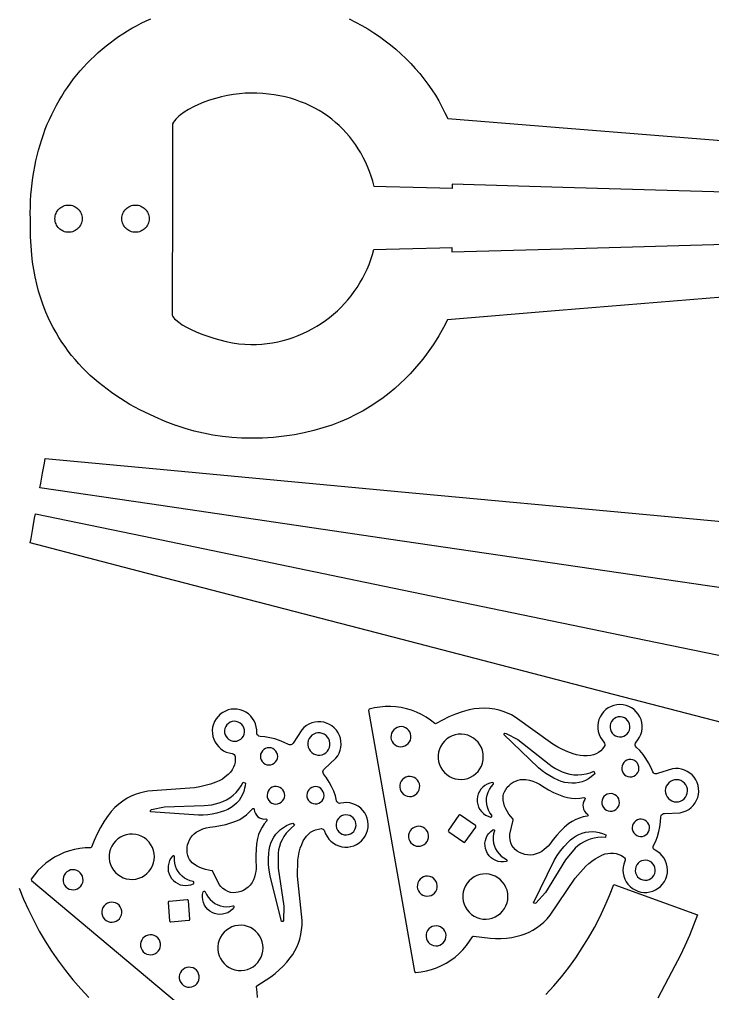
# Model space of a CAD drawing. Extents: x 0 to 1250, y 0 to 2500.
# Drawn here: x 859.9 to 922.2, y 642.6 to 730.1 of the extents above; entities that cross this region are included whole.
import ezdxf

# ---------------------------------------------------------------- set-up
doc = ezdxf.new("R2010")
doc.units = 0
doc.layers.get('0').update_dxf_attribs({"linetype": 'CONTINUOUS', "lineweight": 25})

msp = doc.modelspace()

# ---------------------------------------------------------------- linework, layer by layer
for points in [[(930.41, 705.725), (908.37, 703.917), (898.351, 703.095), (897.998, 702.417), (897.567, 701.664), (897.322, 701.266), (897.055, 700.854), (896.767, 700.433), (896.457, 700.002), (896.123, 699.566), (895.766, 699.125), (895.385, 698.682), (894.979, 698.239), (894.547, 697.797), (894.09, 697.36), (893.605, 696.928), (893.094, 696.504), (892.554, 696.09), (891.986, 695.688), (891.389, 695.3), (890.761, 694.928), (890.104, 694.574), (889.415, 694.24), (888.694, 693.928), (887.941, 693.641), (887.155, 693.379), (886.336, 693.146), (885.482, 692.944), (884.594, 692.773), (884.136, 692.701), (883.67, 692.637), (883.194, 692.582), (882.709, 692.537), (882.215, 692.501), (881.712, 692.476), (881.2, 692.46), (880.678, 692.455), (879.824, 692.473), (878.97, 692.527), (878.118, 692.617), (877.269, 692.743), (876.427, 692.905), (875.592, 693.103), (874.769, 693.336), (873.959, 693.606), (873.956, 693.607), (873.949, 693.609), (873.942, 693.612), (873.939, 693.613), (872.985, 693.974), (872.051, 694.368), (871.591, 694.577), (871.138, 694.795), (870.691, 695.021), (870.25, 695.256), (869.815, 695.5), (869.388, 695.752), (868.967, 696.014), (868.554, 696.284), (868.148, 696.564), (867.75, 696.853), (867.361, 697.152), (866.98, 697.46), (866.607, 697.778), (866.244, 698.105), (865.89, 698.443), (865.546, 698.79), (865.211, 699.148), (864.886, 699.516), (864.572, 699.894), (864.269, 700.283), (863.976, 700.682), (863.695, 701.092), (863.425, 701.513), (863.167, 701.945), (862.921, 702.388), (862.687, 702.842), (862.466, 703.307), (862.258, 703.784), (862.014, 704.403), (861.795, 705.03), (861.601, 705.663), (861.432, 706.303), (861.286, 706.949), (861.164, 707.6), (861.064, 708.256), (860.986, 708.917), (860.923, 709.732), (860.89, 710.533), (860.875, 711.333), (860.861, 712.145), (860.856, 712.694), (860.863, 713.238), (860.883, 713.776), (860.914, 714.308), (860.958, 714.834), (861.014, 715.354), (861.082, 715.868), (861.162, 716.376), (861.253, 716.878), (861.356, 717.373), (861.47, 717.862), (861.595, 718.344), (861.732, 718.82), (861.879, 719.289), (862.038, 719.751), (862.207, 720.206), (862.387, 720.654), (862.578, 721.095), (862.779, 721.528), (862.99, 721.955), (863.211, 722.374), (863.443, 722.785), (863.684, 723.189), (863.935, 723.585), (864.196, 723.973), (864.466, 724.353), (864.746, 724.725), (865.035, 725.089), (865.334, 725.445), (865.641, 725.792), (865.958, 726.131), (866.283, 726.462), (866.617, 726.784), (866.959, 727.097), (867.31, 727.401), (867.669, 727.697), (868.037, 727.983), (868.412, 728.261), (868.796, 728.529), (869.187, 728.788), (869.586, 729.037), (869.993, 729.277), (870.407, 729.507), (870.828, 729.728), (871.257, 729.938), (871.693, 730.139)], [(889.517, 730.117), (890.086, 729.835), (890.643, 729.534), (891.188, 729.217), (891.72, 728.882), (892.238, 728.532), (892.743, 728.165), (893.233, 727.784), (893.708, 727.388), (894.169, 726.978), (894.614, 726.555), (895.043, 726.119), (895.456, 725.67), (895.851, 725.209), (896.23, 724.737), (896.591, 724.255), (896.934, 723.761), (897.259, 723.259), (897.565, 722.747), (897.851, 722.226), (898.118, 721.698), (898.364, 721.162), (908.381, 720.364), (930.417, 718.609)], [(930.611, 714.336), (908.71, 714.986), (898.756, 715.281), (898.756, 715.222), (898.756, 715.09), (898.757, 714.959), (898.757, 714.9), (897.663, 714.927), (895.257, 714.988), (892.851, 715.049), (891.757, 715.076), (891.633, 715.533), (891.494, 715.981), (891.338, 716.42), (891.166, 716.85), (890.979, 717.269), (890.776, 717.678), (890.559, 718.076), (890.326, 718.463), (890.078, 718.838), (889.815, 719.202), (889.538, 719.554), (889.247, 719.893), (888.941, 720.219), (888.622, 720.531), (888.288, 720.83), (887.941, 721.115), (887.581, 721.386), (887.207, 721.642), (886.82, 721.882), (886.42, 722.107), (886.008, 722.316), (885.583, 722.509), (885.145, 722.686), (884.696, 722.845), (884.234, 722.987), (883.76, 723.111), (883.275, 723.217), (882.778, 723.305), (882.27, 723.374), (881.75, 723.423), (881.22, 723.453), (880.679, 723.463), (880.173, 723.448), (879.649, 723.405), (879.114, 723.333), (878.572, 723.237), (878.031, 723.116), (877.494, 722.974), (876.968, 722.811), (876.458, 722.629), (875.97, 722.431), (875.51, 722.217), (875.083, 721.989), (874.695, 721.749), (874.352, 721.499), (874.199, 721.371), (874.059, 721.241), (873.932, 721.109), (873.821, 720.976), (873.725, 720.841), (873.645, 720.705), (873.639, 718.017), (873.625, 712.103), (873.612, 706.19), (873.606, 703.502), (873.659, 703.402), (873.731, 703.3), (873.821, 703.195), (873.929, 703.088), (874.192, 702.872), (874.516, 702.652), (874.892, 702.433), (875.315, 702.216), (875.777, 702.006), (876.274, 701.804), (876.797, 701.615), (877.342, 701.441), (877.9, 701.284), (878.466, 701.148), (879.034, 701.036), (879.596, 700.95), (880.147, 700.894), (880.679, 700.87), (881.177, 700.881), (881.67, 700.912), (882.157, 700.964), (882.637, 701.036), (883.111, 701.128), (883.577, 701.238), (884.036, 701.368), (884.486, 701.515), (884.928, 701.681), (885.361, 701.864), (885.784, 702.064), (886.198, 702.28), (886.601, 702.513), (886.994, 702.761), (887.376, 703.024), (887.745, 703.303), (888.104, 703.595), (888.449, 703.902), (888.782, 704.222), (889.101, 704.555), (889.407, 704.901), (889.698, 705.259), (889.975, 705.628), (890.236, 706.01), (890.483, 706.402), (890.713, 706.804), (890.927, 707.217), (891.125, 707.639), (891.305, 708.07), (891.467, 708.51), (891.612, 708.958), (891.738, 709.414), (892.833, 709.441), (895.244, 709.499), (897.654, 709.558), (898.75, 709.584), (898.749, 709.522), (898.749, 709.385), (898.748, 709.249), (898.748, 709.187), (908.704, 709.475), (930.609, 710.109)], [(924.802, 678.748), (914.947, 680.194), (893.265, 683.373), (871.584, 686.552), (861.728, 687.997), (861.801, 688.408), (861.961, 689.314), (862.121, 690.22), (862.194, 690.631), (872.203, 689.701), (894.222, 687.655), (916.242, 685.609), (926.251, 684.679)], [(923.101, 666.889), (913.375, 669.414), (891.978, 674.968), (870.582, 680.523), (860.856, 683.048), (860.929, 683.458), (861.089, 684.361), (861.249, 685.263), (861.322, 685.673), (871.074, 683.654), (892.529, 679.21), (913.984, 674.767), (923.736, 672.748)], [(881.272, 642.209), (881.239, 642.691), (881.17, 643.169), (881.178, 643.229), (881.219, 643.273), (882.477, 644.089), (882.866, 644.383), (883.236, 644.7), (883.586, 645.038), (883.915, 645.397), (884.222, 645.775), (884.439, 646.087), (884.633, 646.413), (884.803, 646.753), (884.948, 647.103), (885.067, 647.464), (885.167, 647.875), (885.236, 648.292), (885.276, 648.713), (885.285, 649.136), (884.87, 653.126), (884.905, 654.561), (884.951, 654.922), (885.023, 655.278), (885.121, 655.629), (885.244, 655.971), (885.393, 656.303), (885.522, 656.519), (885.676, 656.719), (885.851, 656.901), (886.047, 657.061), (886.264, 657.191), (886.498, 657.291), (886.742, 657.358), (886.994, 657.392), (887.096, 657.383), (887.189, 657.34), (887.262, 657.268), (887.306, 657.176), (887.4, 656.917), (887.528, 656.674), (887.688, 656.451), (887.878, 656.252), (888.093, 656.081), (888.329, 655.94), (888.582, 655.834), (888.848, 655.763), (889.12, 655.729), (889.395, 655.733), (889.667, 655.775), (889.93, 655.853), (890.18, 655.967), (890.412, 656.114), (890.622, 656.292), (890.806, 656.496), (890.96, 656.724), (891.081, 656.971), (891.167, 657.231), (891.216, 657.502), (891.228, 657.776), (891.203, 658.05), (891.14, 658.317), (891.041, 658.574), (890.907, 658.814), (890.742, 659.034), (890.549, 659.229), (890.331, 659.396), (890.091, 659.531), (889.836, 659.632), (889.569, 659.697), (889.296, 659.725), (889.021, 659.716), (888.75, 659.668), (888.654, 659.661), (888.56, 659.684), (888.479, 659.736), (888.418, 659.811), (888.384, 659.902), (888.269, 660.337), (888.12, 660.761), (887.938, 661.173), (887.725, 661.57), (887.481, 661.948), (887.209, 662.307), (887.163, 662.391), (887.147, 662.486), (887.162, 662.582), (887.206, 662.667), (887.275, 662.734), (888.324, 663.708), (888.484, 663.928), (888.614, 664.169), (888.709, 664.425), (888.769, 664.691), (888.791, 664.963), (888.777, 665.236), (888.725, 665.504), (888.638, 665.762), (888.516, 666.006), (888.362, 666.232), (888.179, 666.434), (887.969, 666.61), (887.738, 666.755), (887.49, 666.867), (887.228, 666.945), (886.958, 666.986), (886.685, 666.991), (886.414, 666.958), (886.15, 666.888), (885.898, 666.783), (885.663, 666.645), (885.449, 666.476), (885.259, 666.279), (884.483, 665.077), (884.429, 664.998), (884.352, 664.939), (884.261, 664.908), (884.165, 664.908), (884.073, 664.938), (883.671, 665.14), (883.256, 665.312), (882.828, 665.452), (882.392, 665.56), (881.948, 665.636), (881.501, 665.678), (881.405, 665.695), (881.321, 665.742), (881.255, 665.813), (881.216, 665.901), (881.207, 665.998), (881.207, 666.272), (881.169, 666.545), (881.094, 666.809), (880.983, 667.061), (880.839, 667.295), (880.664, 667.507), (880.462, 667.693), (880.236, 667.85), (879.991, 667.974), (879.731, 668.063), (879.462, 668.116), (879.187, 668.132), (878.914, 668.11), (878.645, 668.05), (878.388, 667.954), (878.146, 667.824), (877.924, 667.662), (877.726, 667.471), (877.557, 667.255), (877.418, 667.017), (877.314, 666.763), (877.245, 666.497), (877.214, 666.224), (877.22, 665.95), (877.264, 665.678), (877.344, 665.416), (877.46, 665.166), (877.609, 664.935), (877.788, 664.727), (877.994, 664.545), (878.223, 664.393), (878.471, 664.274), (878.733, 664.19), (879.003, 664.143), (879.102, 664.115), (879.185, 664.056), (879.244, 663.971), (879.271, 663.873), (879.281, 663.624), (879.259, 663.375), (879.203, 663.132), (879.116, 662.899), (878.998, 662.679), (878.852, 662.477), (878.628, 662.243), (878.381, 662.033), (878.115, 661.849), (877.831, 661.692), (877.534, 661.564), (877.063, 661.392), (876.583, 661.251), (876.094, 661.141), (875.6, 661.063), (871.43, 660.755), (871.042, 660.679), (870.66, 660.577), (870.286, 660.448), (869.922, 660.294), (869.569, 660.115), (869.176, 659.867), (868.805, 659.588), (868.459, 659.278), (868.139, 658.942), (867.848, 658.58), (867.484, 658.048), (867.154, 657.496), (866.857, 656.925), (866.595, 656.336), (866.369, 655.734), (866.332, 655.686), (866.274, 655.668), (865.792, 655.653), (865.312, 655.601), (864.837, 655.513), (864.371, 655.391), (863.914, 655.233), (863.471, 655.041), (863.044, 654.817), (862.635, 654.561), (862.246, 654.275), (861.88, 653.96), (861.538, 653.619), (861.223, 653.253), (860.937, 652.865), (860.955, 652.732), (879.203, 637.421)], [(859.865, 652.055), (860.261, 651.065), (860.693, 650.091), (861.161, 649.134), (861.665, 648.195), (862.204, 647.275), (862.777, 646.376), (863.383, 645.499), (864.021, 644.646), (864.69, 643.816), (865.391, 643.013), (866.121, 642.236)], [(907.171, 642.492), (907.891, 643.278), (908.582, 644.09), (909.241, 644.927), (909.869, 645.789), (910.463, 646.673), (911.025, 647.579), (911.552, 648.506), (912.044, 649.451), (912.501, 650.414), (912.921, 651.394), (913.304, 652.388), (920.822, 649.652), (920.466, 648.714), (920.084, 647.787), (919.677, 646.87), (919.245, 645.965), (918.788, 645.072), (917.254, 642.171)]]:
    msp.add_lwpolyline(points)
for points in [[(863.071, 712.178), (863.077, 712.303), (863.095, 712.424), (863.126, 712.542), (863.167, 712.654), (863.218, 712.761), (863.28, 712.862), (863.35, 712.957), (863.429, 713.044), (863.516, 713.123), (863.611, 713.193), (863.712, 713.255), (863.819, 713.306), (863.931, 713.347), (864.049, 713.378), (864.17, 713.396), (864.296, 713.403), (864.421, 713.396), (864.542, 713.378), (864.66, 713.347), (864.772, 713.306), (864.88, 713.255), (864.981, 713.193), (865.075, 713.123), (865.162, 713.044), (865.241, 712.957), (865.311, 712.862), (865.373, 712.761), (865.424, 712.654), (865.466, 712.542), (865.496, 712.424), (865.514, 712.303), (865.521, 712.178), (865.514, 712.052), (865.496, 711.931), (865.466, 711.813), (865.424, 711.701), (865.373, 711.594), (865.311, 711.493), (865.241, 711.398), (865.162, 711.311), (865.075, 711.232), (864.981, 711.162), (864.88, 711.1), (864.772, 711.049), (864.66, 711.008), (864.542, 710.977), (864.421, 710.959), (864.296, 710.953), (864.17, 710.959), (864.049, 710.977), (863.931, 711.008), (863.819, 711.049), (863.712, 711.1), (863.611, 711.162), (863.516, 711.232), (863.429, 711.311), (863.35, 711.398), (863.28, 711.493), (863.218, 711.594), (863.167, 711.701), (863.126, 711.813), (863.095, 711.931), (863.077, 712.052)], [(869.085, 712.178), (869.092, 712.303), (869.11, 712.424), (869.14, 712.542), (869.182, 712.654), (869.233, 712.761), (869.295, 712.862), (869.365, 712.957), (869.444, 713.044), (869.531, 713.123), (869.625, 713.193), (869.726, 713.255), (869.834, 713.306), (869.946, 713.347), (870.063, 713.378), (870.185, 713.396), (870.31, 713.403), (870.436, 713.396), (870.557, 713.378), (870.675, 713.347), (870.787, 713.306), (870.894, 713.255), (870.995, 713.193), (871.09, 713.123), (871.177, 713.044), (871.256, 712.957), (871.326, 712.862), (871.388, 712.761), (871.439, 712.654), (871.48, 712.542), (871.51, 712.424), (871.529, 712.303), (871.535, 712.178), (871.529, 712.052), (871.51, 711.931), (871.48, 711.813), (871.439, 711.701), (871.388, 711.594), (871.326, 711.493), (871.256, 711.398), (871.177, 711.311), (871.09, 711.232), (870.995, 711.162), (870.894, 711.1), (870.787, 711.049), (870.675, 711.008), (870.557, 710.977), (870.436, 710.959), (870.31, 710.953), (870.185, 710.959), (870.063, 710.977), (869.946, 711.008), (869.834, 711.049), (869.726, 711.1), (869.625, 711.162), (869.531, 711.232), (869.444, 711.311), (869.365, 711.398), (869.295, 711.493), (869.233, 711.594), (869.182, 711.701), (869.14, 711.813), (869.11, 711.931), (869.092, 712.052)], [(891.251, 668.004), (895.387, 644.545), (895.493, 644.463), (895.973, 644.517), (896.447, 644.607), (896.913, 644.732), (897.369, 644.892), (897.811, 645.086), (898.237, 645.312), (898.645, 645.57), (899.033, 645.858), (899.397, 646.174), (899.737, 646.517), (900.05, 646.884), (900.335, 647.274), (900.589, 647.684), (900.634, 647.725), (900.694, 647.733), (902.182, 647.549), (902.669, 647.525), (903.156, 647.529), (903.642, 647.564), (904.124, 647.627), (904.603, 647.719), (904.969, 647.819), (905.327, 647.944), (905.676, 648.095), (906.012, 648.27), (906.335, 648.469), (906.676, 648.721), (906.997, 648.995), (907.298, 649.292), (907.578, 649.61), (909.824, 652.934), (910.773, 654.011), (911.04, 654.257), (911.324, 654.484), (911.625, 654.689), (911.939, 654.872), (912.266, 655.031), (912.505, 655.114), (912.751, 655.168), (913.002, 655.194), (913.254, 655.191), (913.505, 655.151), (913.748, 655.078), (913.979, 654.972), (914.193, 654.837), (914.265, 654.764), (914.309, 654.671), (914.319, 654.569), (914.293, 654.47), (914.199, 654.212), (914.141, 653.943), (914.12, 653.669), (914.137, 653.395), (914.192, 653.126), (914.283, 652.866), (914.408, 652.622), (914.566, 652.397), (914.753, 652.196), (914.966, 652.022), (915.201, 651.88), (915.453, 651.77), (915.718, 651.697), (915.99, 651.66), (916.265, 651.661), (916.537, 651.7), (916.802, 651.776), (917.053, 651.887), (917.287, 652.031), (917.498, 652.206), (917.684, 652.409), (917.84, 652.635), (917.964, 652.88), (918.053, 653.14), (918.105, 653.41), (918.12, 653.685), (918.097, 653.958), (918.037, 654.227), (917.941, 654.484), (917.81, 654.726), (917.648, 654.947), (917.456, 655.144), (917.239, 655.313), (917.002, 655.451), (916.923, 655.507), (916.866, 655.585), (916.837, 655.678), (916.839, 655.774), (916.871, 655.865), (917.062, 656.273), (917.221, 656.694), (917.347, 657.126), (917.438, 657.567), (917.495, 658.014), (917.517, 658.463), (917.536, 658.557), (917.585, 658.641), (917.658, 658.704), (917.746, 658.741), (917.842, 658.748), (919.271, 658.82), (919.536, 658.886), (919.79, 658.987), (920.027, 659.121), (920.244, 659.287), (920.437, 659.481), (920.601, 659.699), (920.733, 659.937), (920.833, 660.192), (920.896, 660.457), (920.923, 660.729), (920.913, 661.002), (920.865, 661.27), (920.782, 661.53), (920.664, 661.776), (920.513, 662.004), (920.333, 662.209), (920.127, 662.388), (919.898, 662.537), (919.651, 662.653), (919.39, 662.734), (919.121, 662.78), (918.848, 662.788), (918.577, 662.759), (917.21, 662.338), (917.117, 662.312), (917.021, 662.316), (916.931, 662.351), (916.857, 662.412), (916.806, 662.494), (916.628, 662.907), (916.42, 663.306), (916.183, 663.689), (915.918, 664.052), (915.627, 664.395), (915.311, 664.715), (915.249, 664.789), (915.214, 664.879), (915.21, 664.976), (915.237, 665.069), (915.292, 665.148), (915.468, 665.359), (915.614, 665.592), (915.726, 665.843), (915.803, 666.107), (915.843, 666.379), (915.846, 666.653), (915.811, 666.926), (915.739, 667.191), (915.631, 667.444), (915.489, 667.679), (915.317, 667.893), (915.116, 668.082), (914.892, 668.241), (914.649, 668.367), (914.39, 668.46), (914.121, 668.516), (913.847, 668.534), (913.572, 668.515), (913.304, 668.458), (913.045, 668.365), (912.802, 668.238), (912.578, 668.078), (912.378, 667.889), (912.207, 667.674), (912.066, 667.439), (911.959, 667.185), (911.887, 666.92), (911.853, 666.647), (911.856, 666.373), (911.897, 666.101), (911.975, 665.837), (912.088, 665.587), (912.234, 665.354), (912.411, 665.144), (912.469, 665.059), (912.495, 664.96), (912.485, 664.858), (912.442, 664.765), (912.291, 664.568), (912.114, 664.392), (911.915, 664.241), (911.698, 664.119), (911.467, 664.026), (911.225, 663.965), (910.903, 663.93), (910.579, 663.928), (910.256, 663.958), (909.938, 664.02), (909.628, 664.114), (909.157, 664.284), (908.698, 664.485), (908.253, 664.714), (907.824, 664.972), (904.432, 667.417), (904.086, 667.608), (903.728, 667.775), (903.359, 667.917), (902.98, 668.033), (902.595, 668.123), (902.135, 668.185), (901.671, 668.21), (901.207, 668.196), (900.746, 668.143), (900.29, 668.053), (899.67, 667.88), (899.061, 667.669), (898.467, 667.422), (897.888, 667.14), (897.328, 666.824), (897.269, 666.81), (897.213, 666.834), (896.833, 667.132), (896.433, 667.401), (896.013, 667.639), (895.576, 667.845), (895.125, 668.018), (894.663, 668.156), (894.191, 668.258), (893.713, 668.325), (893.231, 668.356), (892.749, 668.351), (892.268, 668.309), (891.791, 668.231), (891.322, 668.118)], [(879.901, 665.554), (880.006, 665.709), (880.077, 665.884), (880.109, 666.069), (880.103, 666.257), (880.057, 666.44), (879.975, 666.609), (879.859, 666.757), (879.715, 666.878), (879.549, 666.967), (879.368, 667.018), (879.18, 667.031), (878.994, 667.005), (878.817, 666.941), (878.658, 666.841), (878.522, 666.711), (878.417, 666.555), (878.346, 666.38), (878.314, 666.195), (878.32, 666.007), (878.366, 665.824), (878.448, 665.655), (878.564, 665.507), (878.708, 665.386), (878.874, 665.298), (879.055, 665.246), (879.243, 665.233), (879.429, 665.259), (879.606, 665.323), (879.766, 665.423)], [(914.006, 665.648), (914.187, 665.7), (914.353, 665.788), (914.497, 665.909), (914.613, 666.057), (914.695, 666.226), (914.741, 666.409), (914.747, 666.597), (914.715, 666.782), (914.644, 666.957), (914.539, 667.113), (914.404, 667.243), (914.244, 667.343), (914.067, 667.407), (913.881, 667.433), (913.693, 667.42), (913.512, 667.368), (913.346, 667.28), (913.202, 667.159), (913.086, 667.011), (913.004, 666.842), (912.958, 666.659), (912.952, 666.471), (912.984, 666.286), (913.055, 666.112), (913.16, 665.956), (913.295, 665.825), (913.455, 665.725), (913.632, 665.661), (913.818, 665.635)], [(887.557, 664.351), (887.668, 664.512), (887.745, 664.693), (887.786, 664.885), (887.788, 665.081), (887.752, 665.273), (887.678, 665.455), (887.571, 665.619), (887.434, 665.759), (887.272, 665.87), (887.092, 665.947), (886.9, 665.987), (886.704, 665.99), (886.512, 665.953), (886.33, 665.88), (886.166, 665.773), (886.025, 665.636), (885.915, 665.474), (885.838, 665.294), (885.797, 665.102), (885.795, 664.906), (885.831, 664.714), (885.904, 664.532), (886.012, 664.367), (886.149, 664.227), (886.31, 664.117), (886.491, 664.04), (886.683, 663.999), (886.879, 663.997), (887.071, 664.033), (887.253, 664.106), (887.417, 664.213)], [(894.322, 664.764), (894.503, 664.816), (894.669, 664.904), (894.813, 665.025), (894.929, 665.173), (895.011, 665.342), (895.057, 665.525), (895.063, 665.713), (895.031, 665.898), (894.96, 666.073), (894.855, 666.229), (894.72, 666.359), (894.56, 666.459), (894.383, 666.523), (894.197, 666.55), (894.009, 666.536), (893.828, 666.485), (893.662, 666.396), (893.518, 666.275), (893.402, 666.127), (893.32, 665.958), (893.274, 665.775), (893.268, 665.587), (893.3, 665.402), (893.371, 665.228), (893.476, 665.072), (893.611, 664.941), (893.771, 664.841), (893.948, 664.777), (894.134, 664.751)], [(899.888, 661.839), (900.163, 661.908), (900.426, 662.014), (900.671, 662.156), (900.895, 662.331), (901.092, 662.535), (901.258, 662.764), (901.392, 663.014), (901.489, 663.281), (901.547, 663.558), (901.567, 663.841), (901.548, 664.124), (901.489, 664.401), (901.392, 664.668), (901.258, 664.918), (901.092, 665.148), (900.895, 665.352), (900.671, 665.526), (900.426, 665.668), (900.163, 665.774), (899.888, 665.843), (899.606, 665.873), (899.322, 665.863), (899.043, 665.813), (898.773, 665.726), (898.518, 665.602), (898.283, 665.443), (898.072, 665.253), (897.89, 665.036), (897.74, 664.795), (897.625, 664.536), (897.546, 664.264), (897.507, 663.983), (897.507, 663.699), (897.546, 663.418), (897.625, 663.146), (897.74, 662.887), (897.89, 662.646), (898.072, 662.429), (898.283, 662.239), (898.518, 662.081), (898.773, 661.957), (899.043, 661.869), (899.322, 661.82), (899.606, 661.81)], [(911.601, 662.325), (911.437, 662.179), (911.264, 662.043), (911.014, 661.869), (910.746, 661.724), (910.465, 661.608), (910.172, 661.522), (909.852, 661.479), (909.529, 661.468), (909.207, 661.491), (908.889, 661.548), (908.578, 661.637), (908.279, 661.757), (907.904, 661.931), (907.541, 662.128), (907.191, 662.347), (906.855, 662.588), (906.536, 662.85), (903.424, 665.856), (903.497, 665.953), (903.607, 665.945), (904.662, 665.391), (907.479, 663.172), (907.756, 662.97), (908.047, 662.789), (908.35, 662.63), (908.665, 662.493), (909.002, 662.371), (909.35, 662.284), (909.705, 662.232), (910.063, 662.216), (910.433, 662.242), (910.798, 662.306), (911.156, 662.405), (911.501, 662.54)], [(882.907, 663.385), (883.004, 663.53), (883.065, 663.693), (883.089, 663.866), (883.074, 664.039), (883.02, 664.205), (882.931, 664.355), (882.811, 664.481), (882.666, 664.577), (882.503, 664.639), (882.331, 664.663), (882.157, 664.648), (881.991, 664.594), (881.842, 664.505), (881.715, 664.385), (881.619, 664.24), (881.557, 664.077), (881.533, 663.904), (881.549, 663.731), (881.602, 663.565), (881.691, 663.415), (881.811, 663.289), (881.956, 663.193), (882.119, 663.131), (882.292, 663.107), (882.465, 663.123), (882.631, 663.176), (882.781, 663.265)], [(914.915, 662.054), (915.082, 662.104), (915.234, 662.189), (915.363, 662.306), (915.463, 662.448), (915.529, 662.61), (915.557, 662.782), (915.546, 662.955), (915.497, 663.123), (915.411, 663.275), (915.294, 663.404), (915.152, 663.504), (914.99, 663.569), (914.818, 663.597), (914.645, 663.587), (914.478, 663.537), (914.326, 663.452), (914.196, 663.335), (914.096, 663.192), (914.031, 663.031), (914.003, 662.859), (914.014, 662.685), (914.063, 662.518), (914.148, 662.366), (914.265, 662.237), (914.408, 662.137), (914.569, 662.071), (914.741, 662.043)], [(880.194, 661.462), (880.163, 661.245), (880.118, 661.03), (880.038, 660.736), (879.926, 660.452), (879.785, 660.182), (879.616, 659.929), (879.399, 659.69), (879.158, 659.474), (878.897, 659.285), (878.617, 659.124), (878.322, 658.992), (878.015, 658.892), (877.616, 658.784), (877.211, 658.701), (876.802, 658.644), (876.39, 658.613), (875.977, 658.608), (871.661, 658.912), (871.654, 659.033), (871.744, 659.097), (872.908, 659.351), (876.492, 659.462), (876.834, 659.485), (877.174, 659.533), (877.509, 659.606), (877.837, 659.704), (878.174, 659.827), (878.497, 659.984), (878.802, 660.172), (879.087, 660.39), (879.353, 660.648), (879.592, 660.932), (879.802, 661.238), (879.98, 661.563)], [(895.111, 660.29), (895.292, 660.342), (895.458, 660.43), (895.602, 660.551), (895.718, 660.699), (895.8, 660.868), (895.846, 661.051), (895.852, 661.239), (895.82, 661.424), (895.749, 661.599), (895.644, 661.755), (895.509, 661.885), (895.349, 661.985), (895.172, 662.049), (894.986, 662.076), (894.798, 662.062), (894.617, 662.011), (894.451, 661.922), (894.307, 661.801), (894.191, 661.653), (894.109, 661.484), (894.063, 661.301), (894.057, 661.113), (894.089, 660.928), (894.16, 660.754), (894.265, 660.598), (894.4, 660.467), (894.56, 660.367), (894.737, 660.303), (894.923, 660.277)], [(902.219, 658.427), (902.281, 658.432), (902.328, 658.471), (902.343, 658.531), (902.32, 658.588), (902.16, 658.813), (902.031, 659.057), (901.936, 659.317), (901.877, 659.586), (901.854, 659.862), (901.868, 660.137), (901.919, 660.409), (902.006, 660.671), (902.127, 660.919), (902.281, 661.149), (902.463, 661.356), (902.492, 661.411), (902.483, 661.472), (902.44, 661.516), (902.38, 661.526), (902.142, 661.475), (901.916, 661.389), (901.705, 661.268), (901.516, 661.117), (901.352, 660.938), (901.217, 660.737), (901.114, 660.517), (901.047, 660.284), (901.016, 660.043), (901.022, 659.801), (901.065, 659.562), (901.144, 659.333), (901.258, 659.118), (901.402, 658.924), (901.576, 658.754), (901.773, 658.612), (901.989, 658.503)], [(910.973, 658.657), (910.979, 658.598), (910.95, 658.546), (910.896, 658.519), (910.544, 658.45), (910.2, 658.346), (909.868, 658.209), (909.55, 658.041), (909.25, 657.843), (908.868, 657.515), (908.505, 657.166), (908.163, 656.796), (907.842, 656.408), (907.544, 656.001), (907.387, 655.825), (907.218, 655.661), (907.035, 655.51), (906.815, 655.347), (906.575, 655.214), (906.32, 655.113), (906.054, 655.047), (905.781, 655.017), (905.532, 655.031), (905.286, 655.074), (905.048, 655.148), (904.82, 655.249), (904.615, 655.368), (904.43, 655.517), (904.271, 655.692), (904.14, 655.889), (904.04, 656.128), (903.974, 656.379), (903.945, 656.637), (903.952, 656.896), (904.255, 658.151), (904.26, 658.204), (904.237, 658.252), (904.048, 658.472), (903.875, 658.705), (903.72, 658.949), (903.589, 659.18), (903.482, 659.423), (903.403, 659.677), (903.351, 659.937), (903.34, 660.132), (903.354, 660.326), (903.395, 660.517), (903.46, 660.701), (903.576, 660.91), (903.716, 661.103), (903.878, 661.278), (904.061, 661.432), (904.261, 661.563), (904.471, 661.669), (904.693, 661.748), (904.923, 661.797), (905.158, 661.816), (905.393, 661.805), (905.714, 661.747), (906.027, 661.657), (906.33, 661.535), (906.618, 661.383), (907.021, 661.115), (907.438, 660.869), (907.868, 660.646), (908.309, 660.446), (908.76, 660.269), (909.121, 660.177), (909.49, 660.121), (909.863, 660.102), (910.235, 660.121), (910.604, 660.177), (910.663, 660.171), (910.708, 660.132), (910.723, 660.074), (910.703, 660.018), (910.606, 659.859), (910.543, 659.682), (910.517, 659.496), (910.531, 659.31), (910.582, 659.129), (910.669, 658.964), (910.789, 658.819), (910.935, 658.702)], [(919.098, 659.805), (919.287, 659.858), (919.461, 659.946), (919.616, 660.067), (919.743, 660.216), (919.839, 660.387), (919.9, 660.573), (919.924, 660.768), (919.909, 660.963), (919.856, 661.152), (919.768, 661.327), (919.647, 661.481), (919.498, 661.609), (919.327, 661.705), (919.141, 661.766), (918.946, 661.789), (918.75, 661.774), (918.562, 661.722), (918.387, 661.633), (918.233, 661.512), (918.105, 661.363), (918.009, 661.192), (917.948, 661.006), (917.924, 660.811), (917.939, 660.616), (917.992, 660.427), (918.081, 660.252), (918.202, 660.098), (918.351, 659.97), (918.521, 659.874), (918.708, 659.813), (918.902, 659.79)], [(883.536, 659.88), (883.634, 660.028), (883.697, 660.194), (883.721, 660.37), (883.706, 660.547), (883.651, 660.716), (883.561, 660.868), (883.438, 660.997), (883.29, 661.095), (883.124, 661.158), (882.948, 661.182), (882.771, 661.167), (882.602, 661.112), (882.45, 661.022), (882.321, 660.899), (882.223, 660.751), (882.16, 660.585), (882.136, 660.409), (882.151, 660.232), (882.205, 660.063), (882.296, 659.911), (882.419, 659.782), (882.567, 659.684), (882.733, 659.621), (882.909, 659.597), (883.086, 659.612), (883.255, 659.667), (883.407, 659.757)], [(887.074, 659.889), (887.17, 660.034), (887.232, 660.197), (887.256, 660.369), (887.241, 660.543), (887.187, 660.709), (887.098, 660.858), (886.978, 660.985), (886.833, 661.081), (886.67, 661.143), (886.497, 661.167), (886.324, 661.151), (886.158, 661.098), (886.008, 661.009), (885.882, 660.889), (885.786, 660.744), (885.724, 660.581), (885.7, 660.408), (885.715, 660.235), (885.769, 660.069), (885.858, 659.919), (885.978, 659.793), (886.123, 659.696), (886.286, 659.635), (886.459, 659.611), (886.632, 659.626), (886.798, 659.68), (886.948, 659.769)], [(913.143, 658.965), (913.313, 659.015), (913.468, 659.102), (913.6, 659.221), (913.702, 659.367), (913.769, 659.531), (913.798, 659.706), (913.786, 659.884), (913.736, 660.054), (913.649, 660.209), (913.53, 660.341), (913.385, 660.442), (913.22, 660.509), (913.045, 660.538), (912.868, 660.527), (912.697, 660.477), (912.543, 660.39), (912.411, 660.271), (912.309, 660.125), (912.242, 659.961), (912.214, 659.785), (912.225, 659.608), (912.275, 659.438), (912.362, 659.283), (912.481, 659.151), (912.626, 659.05), (912.791, 658.983), (912.966, 658.954)], [(882.072, 658.249), (882.114, 658.207), (882.125, 658.149), (882.101, 658.094), (881.876, 657.814), (881.679, 657.514), (881.512, 657.196), (881.377, 656.863), (881.275, 656.518), (881.193, 656.021), (881.14, 655.52), (881.115, 655.017), (881.119, 654.513), (881.151, 654.01), (881.145, 653.774), (881.121, 653.54), (881.078, 653.307), (881.014, 653.041), (880.916, 652.784), (880.785, 652.543), (880.623, 652.322), (880.434, 652.124), (880.234, 651.974), (880.018, 651.849), (879.788, 651.752), (879.548, 651.683), (879.315, 651.642), (879.078, 651.638), (878.843, 651.669), (878.616, 651.737), (878.386, 651.855), (878.174, 652.005), (877.986, 652.183), (877.825, 652.386), (877.25, 653.543), (877.22, 653.587), (877.172, 653.609), (876.885, 653.656), (876.604, 653.723), (876.328, 653.811), (876.078, 653.903), (875.84, 654.021), (875.617, 654.164), (875.409, 654.33), (875.276, 654.472), (875.162, 654.63), (875.071, 654.803), (875.003, 654.985), (874.957, 655.22), (874.94, 655.458), (874.952, 655.696), (874.992, 655.932), (875.062, 656.16), (875.154, 656.377), (875.274, 656.58), (875.419, 656.765), (875.586, 656.931), (875.774, 657.074), (876.056, 657.236), (876.354, 657.368), (876.664, 657.469), (876.983, 657.537), (877.464, 657.592), (877.942, 657.672), (878.414, 657.777), (878.881, 657.907), (879.339, 658.061), (879.676, 658.222), (879.994, 658.417), (880.292, 658.642), (880.565, 658.896), (880.812, 659.176), (880.861, 659.209), (880.921, 659.209), (880.969, 659.174), (880.989, 659.118), (881.017, 658.933), (881.083, 658.757), (881.183, 658.599), (881.313, 658.465), (881.468, 658.36), (881.642, 658.289), (881.826, 658.255), (882.013, 658.259)], [(889.918, 657.148), (890.024, 657.304), (890.094, 657.478), (890.127, 657.664), (890.12, 657.852), (890.075, 658.034), (889.992, 658.203), (889.876, 658.352), (889.732, 658.473), (889.566, 658.561), (889.385, 658.613), (889.198, 658.626), (889.011, 658.6), (888.834, 658.535), (888.675, 658.436), (888.54, 658.305), (888.434, 658.149), (888.364, 657.974), (888.331, 657.789), (888.338, 657.601), (888.383, 657.419), (888.466, 657.249), (888.582, 657.101), (888.726, 656.98), (888.892, 656.892), (889.073, 656.84), (889.26, 656.827), (889.447, 656.853), (889.624, 656.917), (889.783, 657.017)], [(899.943, 656.196), (900.882, 657.536), (900.9, 657.585), (900.891, 657.636), (900.857, 657.676), (899.517, 658.614), (899.468, 658.632), (899.417, 658.623), (899.377, 658.59), (898.439, 657.249), (898.421, 657.201), (898.43, 657.15), (898.463, 657.11), (899.804, 656.171), (899.852, 656.153), (899.903, 656.162)], [(915.859, 656.698), (916.026, 656.747), (916.178, 656.832), (916.307, 656.949), (916.407, 657.092), (916.473, 657.253), (916.501, 657.425), (916.49, 657.599), (916.441, 657.766), (916.356, 657.918), (916.239, 658.047), (916.096, 658.147), (915.935, 658.213), (915.763, 658.241), (915.589, 658.23), (915.422, 658.181), (915.27, 658.095), (915.141, 657.979), (915.041, 657.836), (914.975, 657.674), (914.947, 657.502), (914.958, 657.329), (915.007, 657.162), (915.093, 657.01), (915.209, 656.88), (915.352, 656.78), (915.513, 656.715), (915.685, 656.687)], [(883.121, 657.115), (883.353, 657.323), (883.606, 657.506), (883.877, 657.661), (884.163, 657.787), (884.46, 657.883), (884.596, 657.69), (884.325, 657.475), (884.076, 657.236), (883.85, 656.974), (883.651, 656.692), (883.479, 656.392), (883.352, 656.101), (883.251, 655.8), (883.175, 655.492), (883.127, 655.178), (883.137, 653.849), (883.642, 650.422), (883.598, 649.151), (883.55, 649.051), (883.43, 649.037), (882.399, 653.137), (882.314, 653.647), (882.268, 654.161), (882.261, 654.677), (882.294, 655.192), (882.331, 655.494), (882.395, 655.791), (882.486, 656.081), (882.603, 656.361), (882.745, 656.629), (882.911, 656.883)], [(895.9, 655.816), (896.08, 655.868), (896.247, 655.956), (896.391, 656.077), (896.507, 656.225), (896.589, 656.394), (896.635, 656.577), (896.641, 656.765), (896.608, 656.95), (896.538, 657.125), (896.433, 657.281), (896.297, 657.411), (896.138, 657.511), (895.961, 657.575), (895.775, 657.602), (895.587, 657.588), (895.406, 657.537), (895.24, 657.448), (895.096, 657.327), (894.98, 657.179), (894.898, 657.01), (894.852, 656.827), (894.845, 656.639), (894.878, 656.454), (894.949, 656.28), (895.054, 656.124), (895.189, 655.993), (895.349, 655.893), (895.526, 655.829), (895.712, 655.803)], [(903.695, 654.585), (903.708, 654.525), (903.682, 654.469), (903.629, 654.438), (903.389, 654.405), (903.147, 654.41), (902.907, 654.451), (902.678, 654.528), (902.462, 654.64), (902.266, 654.783), (902.095, 654.955), (901.952, 655.15), (901.84, 655.366), (901.763, 655.596), (901.722, 655.835), (901.718, 656.077), (901.751, 656.318), (901.821, 656.55), (901.926, 656.769), (902.062, 656.969), (902.228, 657.146), (902.419, 657.296), (902.478, 657.313), (902.536, 657.292), (902.57, 657.241), (902.569, 657.18), (902.495, 656.913), (902.458, 656.64), (902.457, 656.364), (902.493, 656.09), (902.566, 655.823), (902.674, 655.569), (902.815, 655.331), (902.986, 655.115), (903.185, 654.923), (903.407, 654.759), (903.65, 654.627)], [(911.048, 657.114), (911.36, 657.124), (911.671, 657.101), (911.979, 657.046), (912.279, 656.959), (912.568, 656.841), (912.548, 656.606), (912.202, 656.616), (911.857, 656.593), (911.516, 656.537), (911.182, 656.449), (910.857, 656.329), (910.573, 656.188), (910.302, 656.023), (910.047, 655.835), (909.808, 655.626), (908.961, 654.601), (907.145, 651.652), (906.294, 650.706), (906.193, 650.661), (906.092, 650.727), (907.939, 654.531), (908.201, 654.975), (908.496, 655.399), (908.823, 655.799), (909.179, 656.172), (909.401, 656.38), (909.641, 656.566), (909.897, 656.73), (910.166, 656.869), (910.448, 656.983), (910.738, 657.071)], [(871.534, 653.561), (871.701, 653.791), (871.834, 654.041), (871.931, 654.307), (871.99, 654.585), (872.009, 654.868), (871.99, 655.151), (871.931, 655.428), (871.834, 655.694), (871.7, 655.945), (871.534, 656.174), (871.337, 656.378), (871.113, 656.553), (870.868, 656.695), (870.605, 656.801), (870.33, 656.869), (870.048, 656.899), (869.764, 656.889), (869.485, 656.84), (869.215, 656.752), (868.96, 656.628), (868.725, 656.469), (868.514, 656.28), (868.332, 656.063), (868.182, 655.822), (868.067, 655.563), (867.988, 655.29), (867.949, 655.009), (867.949, 654.726), (867.988, 654.445), (868.067, 654.172), (868.182, 653.913), (868.332, 653.673), (868.514, 653.456), (868.725, 653.266), (868.96, 653.107), (869.215, 652.983), (869.485, 652.895), (869.764, 652.846), (870.048, 652.836), (870.33, 652.866), (870.605, 652.935), (870.868, 653.041), (871.113, 653.183), (871.337, 653.357)], [(875.513, 652.446), (875.557, 652.489), (875.568, 652.55), (875.541, 652.605), (875.487, 652.634), (875.22, 652.703), (874.964, 652.808), (874.725, 652.945), (874.506, 653.114), (874.312, 653.31), (874.145, 653.531), (874.01, 653.771), (873.908, 654.028), (873.841, 654.296), (873.811, 654.571), (873.817, 654.847), (873.804, 654.907), (873.758, 654.948), (873.697, 654.954), (873.644, 654.923), (873.495, 654.732), (873.377, 654.52), (873.294, 654.292), (873.246, 654.054), (873.235, 653.812), (873.261, 653.571), (873.324, 653.337), (873.422, 653.115), (873.552, 652.91), (873.713, 652.729), (873.9, 652.573), (874.108, 652.449), (874.332, 652.357), (874.568, 652.302), (874.81, 652.283), (875.052, 652.301), (875.288, 652.356)], [(916.277, 652.77), (916.457, 652.821), (916.624, 652.91), (916.768, 653.031), (916.883, 653.179), (916.966, 653.348), (917.012, 653.531), (917.018, 653.719), (916.985, 653.904), (916.915, 654.078), (916.81, 654.234), (916.674, 654.365), (916.515, 654.465), (916.338, 654.529), (916.152, 654.555), (915.964, 654.542), (915.783, 654.49), (915.617, 654.402), (915.473, 654.281), (915.357, 654.133), (915.275, 653.964), (915.229, 653.781), (915.222, 653.593), (915.255, 653.408), (915.326, 653.233), (915.431, 653.077), (915.566, 652.947), (915.726, 652.847), (915.903, 652.783), (916.089, 652.756)], [(865.39, 652.224), (865.496, 652.38), (865.566, 652.554), (865.599, 652.74), (865.592, 652.928), (865.547, 653.11), (865.464, 653.279), (865.348, 653.428), (865.204, 653.548), (865.038, 653.637), (864.857, 653.689), (864.67, 653.702), (864.483, 653.676), (864.306, 653.611), (864.147, 653.512), (864.012, 653.381), (863.906, 653.225), (863.836, 653.05), (863.803, 652.865), (863.81, 652.677), (863.855, 652.494), (863.938, 652.325), (864.054, 652.177), (864.198, 652.056), (864.364, 651.968), (864.545, 651.916), (864.732, 651.903), (864.919, 651.929), (865.095, 651.993), (865.255, 652.093)], [(896.688, 651.342), (896.869, 651.394), (897.036, 651.482), (897.18, 651.603), (897.295, 651.751), (897.378, 651.92), (897.424, 652.103), (897.43, 652.291), (897.397, 652.476), (897.327, 652.651), (897.222, 652.807), (897.086, 652.937), (896.927, 653.037), (896.75, 653.101), (896.564, 653.128), (896.376, 653.115), (896.195, 653.063), (896.029, 652.974), (895.885, 652.853), (895.769, 652.705), (895.687, 652.536), (895.641, 652.353), (895.634, 652.165), (895.667, 651.98), (895.738, 651.806), (895.843, 651.65), (895.978, 651.519), (896.138, 651.419), (896.314, 651.355), (896.501, 651.329)], [(902.101, 649.289), (902.376, 649.357), (902.639, 649.463), (902.884, 649.605), (903.108, 649.78), (903.305, 649.984), (903.471, 650.213), (903.605, 650.464), (903.702, 650.73), (903.76, 651.008), (903.78, 651.29), (903.761, 651.573), (903.702, 651.851), (903.605, 652.117), (903.471, 652.367), (903.305, 652.597), (903.108, 652.801), (902.884, 652.976), (902.639, 653.117), (902.376, 653.224), (902.101, 653.292), (901.819, 653.322), (901.535, 653.312), (901.256, 653.263), (900.986, 653.175), (900.731, 653.051), (900.496, 652.892), (900.285, 652.702), (900.103, 652.485), (899.953, 652.245), (899.838, 651.986), (899.759, 651.713), (899.72, 651.432), (899.72, 651.149), (899.759, 650.868), (899.838, 650.595), (899.953, 650.336), (900.103, 650.096), (900.285, 649.878), (900.496, 649.689), (900.731, 649.53), (900.986, 649.406), (901.256, 649.318), (901.535, 649.269), (901.819, 649.259)], [(879.113, 650.452), (879.161, 650.414), (879.178, 650.355), (879.157, 650.297), (878.995, 650.117), (878.806, 649.964), (878.596, 649.842), (878.371, 649.754), (878.134, 649.701), (877.892, 649.685), (877.65, 649.706), (877.415, 649.764), (877.191, 649.857), (876.984, 649.984), (876.799, 650.141), (876.64, 650.324), (876.511, 650.529), (876.415, 650.752), (876.354, 650.987), (876.33, 651.228), (876.343, 651.47), (876.393, 651.708), (876.428, 651.759), (876.486, 651.78), (876.545, 651.763), (876.583, 651.715), (876.698, 651.464), (876.845, 651.23), (877.022, 651.018), (877.226, 650.832), (877.453, 650.674), (877.699, 650.549), (877.959, 650.457), (878.23, 650.401), (878.506, 650.382), (878.781, 650.4), (879.052, 650.455)], [(875.204, 649.273), (875.061, 650.904), (875.044, 650.953), (875.004, 650.986), (874.953, 650.995), (873.323, 650.852), (873.274, 650.835), (873.241, 650.795), (873.232, 650.744), (873.374, 649.113), (873.392, 649.065), (873.432, 649.032), (873.483, 649.023), (875.113, 649.165), (875.162, 649.183), (875.195, 649.223)], [(868.871, 649.304), (868.976, 649.46), (869.046, 649.634), (869.079, 649.819), (869.072, 650.007), (869.027, 650.19), (868.944, 650.359), (868.829, 650.507), (868.684, 650.628), (868.518, 650.717), (868.337, 650.768), (868.15, 650.782), (867.963, 650.755), (867.787, 650.691), (867.627, 650.591), (867.492, 650.461), (867.387, 650.305), (867.316, 650.13), (867.283, 649.945), (867.29, 649.757), (867.335, 649.574), (867.418, 649.405), (867.534, 649.257), (867.678, 649.136), (867.844, 649.048), (868.025, 648.996), (868.213, 648.983), (868.399, 649.009), (868.576, 649.073), (868.735, 649.173)], [(881.297, 645.369), (881.463, 645.599), (881.596, 645.849), (881.693, 646.115), (881.752, 646.393), (881.772, 646.676), (881.752, 646.959), (881.693, 647.236), (881.596, 647.503), (881.463, 647.753), (881.297, 647.982), (881.1, 648.186), (880.876, 648.361), (880.631, 648.503), (880.368, 648.609), (880.092, 648.678), (879.81, 648.707), (879.527, 648.697), (879.248, 648.648), (878.978, 648.56), (878.723, 648.436), (878.488, 648.278), (878.277, 648.088), (878.095, 647.871), (877.945, 647.63), (877.829, 647.371), (877.751, 647.098), (877.712, 646.818), (877.712, 646.534), (877.751, 646.253), (877.829, 645.981), (877.945, 645.721), (878.095, 645.481), (878.277, 645.264), (878.488, 645.074), (878.723, 644.915), (878.978, 644.791), (879.248, 644.703), (879.527, 644.654), (879.81, 644.644), (880.092, 644.674), (880.368, 644.743), (880.631, 644.849), (880.876, 644.991), (881.1, 645.165)], [(897.477, 646.868), (897.658, 646.92), (897.824, 647.008), (897.969, 647.129), (898.084, 647.277), (898.167, 647.446), (898.212, 647.629), (898.219, 647.817), (898.186, 648.002), (898.116, 648.177), (898.011, 648.333), (897.875, 648.463), (897.716, 648.563), (897.539, 648.627), (897.352, 648.654), (897.165, 648.64), (896.984, 648.589), (896.818, 648.5), (896.674, 648.379), (896.558, 648.231), (896.475, 648.062), (896.43, 647.879), (896.423, 647.691), (896.456, 647.506), (896.527, 647.332), (896.632, 647.176), (896.767, 647.045), (896.927, 646.945), (897.103, 646.881), (897.29, 646.855)], [(872.351, 646.383), (872.456, 646.539), (872.526, 646.714), (872.559, 646.899), (872.552, 647.087), (872.507, 647.27), (872.425, 647.439), (872.309, 647.587), (872.165, 647.708), (871.998, 647.796), (871.818, 647.848), (871.63, 647.861), (871.444, 647.835), (871.267, 647.771), (871.107, 647.671), (870.972, 647.54), (870.867, 647.384), (870.796, 647.21), (870.763, 647.025), (870.77, 646.837), (870.816, 646.654), (870.898, 646.485), (871.014, 646.337), (871.158, 646.216), (871.324, 646.128), (871.505, 646.076), (871.693, 646.063), (871.879, 646.089), (872.056, 646.153), (872.215, 646.253)], [(875.831, 643.463), (875.936, 643.619), (876.007, 643.794), (876.039, 643.979), (876.033, 644.167), (875.987, 644.35), (875.905, 644.519), (875.789, 644.667), (875.645, 644.788), (875.479, 644.876), (875.298, 644.928), (875.11, 644.941), (874.924, 644.915), (874.747, 644.851), (874.587, 644.751), (874.452, 644.62), (874.347, 644.464), (874.276, 644.29), (874.244, 644.105), (874.25, 643.917), (874.296, 643.734), (874.378, 643.565), (874.494, 643.416), (874.638, 643.296), (874.804, 643.207), (874.985, 643.155), (875.173, 643.142), (875.359, 643.168), (875.536, 643.233), (875.696, 643.333)]]:
    msp.add_lwpolyline(points, close=True)

doc.saveas('drawing.dxf')
